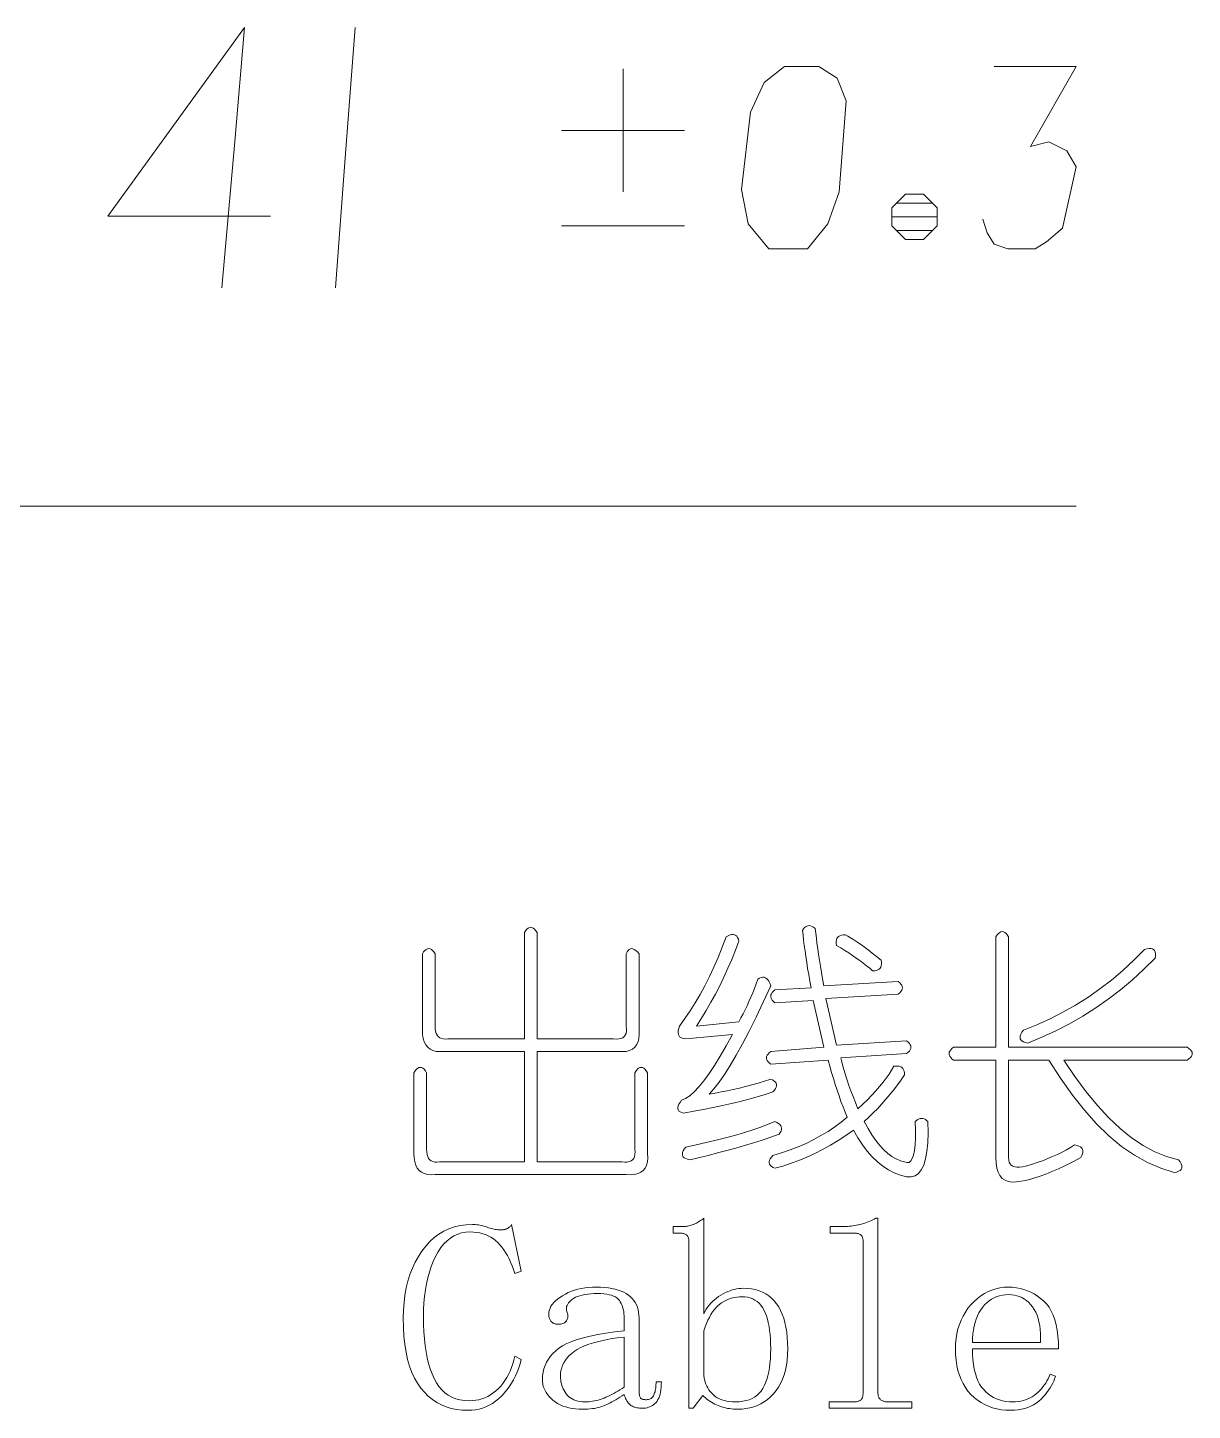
# Model space of a CAD drawing. Extents: x 1 to 297, y 1 to 210.
# Drawn here: x 172.05 to 184.59, y 124.51 to 139.39 of the extents above; entities that cross this region are included whole.
import ezdxf

# ---------------------------------------------------------------- set-up
doc = ezdxf.new("R2010")
doc.units = 0

msp = doc.modelspace()

# ---------------------------------------------------------------- linework, layer by layer
at = {"color": 7, "lineweight": 13}
msp.add_line((156.933, 134.243), (183.337, 134.243), dxfattribs=at)
for points in [[(174.143, 136.593), (174.283, 138.168), (174.388, 139.393), (172.918, 137.363), (174.668, 137.363)], [(175.578, 139.393), (175.473, 137.993), (175.368, 136.593)], [(178.462, 138.948), (178.462, 137.625)], [(182.333, 137.331), (182.382, 137.184), (182.455, 137.062), (182.602, 137.013), (182.896, 137.013), (183.019, 137.086), (183.19, 137.233), (183.337, 137.895), (183.239, 138.066), (183.043, 138.164), (182.847, 138.115), (183.337, 138.973), (182.455, 138.973)], [(177.8, 138.287), (179.123, 138.287)], [(181.402, 137.503), (181.794, 137.503)], [(177.8, 137.258), (179.123, 137.258)], [(181.843, 137.356), (181.353, 137.356)], [(181.402, 137.209), (181.794, 137.209)]]:
    msp.add_lwpolyline(points, dxfattribs=at)
for points in [[(180.446, 137.013), (180.667, 137.282), (180.789, 137.625), (180.863, 138.605), (180.765, 138.85), (180.569, 138.973), (180.201, 138.973), (179.981, 138.801), (179.834, 138.483), (179.736, 137.65), (179.809, 137.282), (180.03, 137.013)], [(181.5, 137.111), (181.696, 137.111), (181.843, 137.258), (181.843, 137.454), (181.696, 137.601), (181.5, 137.601), (181.353, 137.454), (181.353, 137.258)], [(177.537, 129.652), (177.537, 128.509), (178.36, 128.509), (178.39, 128.506), (178.416, 128.507), (178.439, 128.512), (178.458, 128.52), (178.474, 128.532), (178.486, 128.547), (178.494, 128.566), (178.499, 128.589), (178.5, 128.616), (178.497, 128.646), (178.497, 129.423), (178.506, 129.444), (178.517, 129.46), (178.528, 129.471), (178.541, 129.478), (178.554, 129.48), (178.568, 129.478), (178.583, 129.471), (178.599, 129.46), (178.616, 129.444), (178.634, 129.423), (178.634, 128.6), (178.636, 128.553), (178.632, 128.511), (178.623, 128.474), (178.608, 128.443), (178.588, 128.417), (178.563, 128.397), (178.532, 128.383), (178.495, 128.373), (178.453, 128.37), (178.405, 128.372), (177.537, 128.372), (177.537, 127.183), (178.451, 127.183), (178.481, 127.18), (178.508, 127.181), (178.531, 127.186), (178.55, 127.194), (178.565, 127.206), (178.577, 127.221), (178.586, 127.241), (178.59, 127.264), (178.591, 127.29), (178.588, 127.32), (178.588, 128.143), (178.602, 128.164), (178.616, 128.18), (178.629, 128.191), (178.643, 128.198), (178.657, 128.2), (178.671, 128.198), (178.684, 128.191), (178.698, 128.18), (178.712, 128.164), (178.725, 128.143), (178.725, 127.274), (178.727, 127.227), (178.724, 127.185), (178.714, 127.148), (178.7, 127.117), (178.68, 127.092), (178.654, 127.072), (178.623, 127.057), (178.586, 127.048), (178.544, 127.044), (178.497, 127.046), (176.44, 127.046), (176.396, 127.044), (176.357, 127.048), (176.323, 127.057), (176.293, 127.072), (176.268, 127.092), (176.248, 127.117), (176.232, 127.148), (176.22, 127.185), (176.213, 127.227), (176.211, 127.274), (176.211, 128.143), (176.225, 128.164), (176.239, 128.18), (176.252, 128.191), (176.266, 128.198), (176.28, 128.2), (176.293, 128.198), (176.307, 128.191), (176.321, 128.18), (176.335, 128.164), (176.348, 128.143), (176.348, 127.32), (176.35, 127.29), (176.354, 127.264), (176.361, 127.241), (176.37, 127.221), (176.383, 127.206), (176.398, 127.194), (176.415, 127.186), (176.436, 127.181), (176.459, 127.18), (176.485, 127.183), (177.4, 127.183), (177.4, 128.372), (176.531, 128.372), (176.488, 128.37), (176.449, 128.373), (176.415, 128.383), (176.385, 128.397), (176.36, 128.417), (176.339, 128.443), (176.323, 128.474), (176.312, 128.511), (176.305, 128.553), (176.303, 128.6), (176.303, 129.423), (176.316, 129.444), (176.33, 129.46), (176.344, 129.471), (176.357, 129.478), (176.371, 129.48), (176.385, 129.478), (176.399, 129.471), (176.412, 129.46), (176.426, 129.444), (176.44, 129.423), (176.44, 128.646), (176.441, 128.616), (176.445, 128.589), (176.452, 128.566), (176.462, 128.547), (176.474, 128.532), (176.489, 128.52), (176.507, 128.512), (176.527, 128.507), (176.551, 128.506), (176.577, 128.509), (177.4, 128.509), (177.4, 129.652), (177.413, 129.672), (177.427, 129.688), (177.441, 129.7), (177.455, 129.706), (177.468, 129.709), (177.482, 129.706), (177.496, 129.7), (177.509, 129.688), (177.523, 129.672)], [(180.531, 129.697), (180.536, 129.646), (180.542, 129.592), (180.549, 129.536), (180.557, 129.478), (180.565, 129.417), (180.575, 129.355), (180.586, 129.289), (180.597, 129.222), (180.609, 129.152), (180.623, 129.08), (181.423, 129.126), (181.439, 129.112), (181.452, 129.098), (181.461, 129.085), (181.466, 129.071), (181.468, 129.057), (181.466, 129.044), (181.461, 129.03), (181.452, 129.016), (181.439, 129.003), (181.423, 128.989), (180.645, 128.943), (180.76, 128.44), (181.514, 128.486), (181.53, 128.472), (181.543, 128.458), (181.552, 128.445), (181.558, 128.431), (181.56, 128.417), (181.558, 128.404), (181.552, 128.39), (181.543, 128.376), (181.53, 128.363), (181.514, 128.349), (180.805, 128.303), (180.815, 128.261), (180.827, 128.215), (180.841, 128.167), (180.857, 128.117), (180.874, 128.063), (180.893, 128.007), (180.914, 127.948), (180.937, 127.886), (180.962, 127.822), (180.988, 127.755), (181.042, 127.804), (181.092, 127.853), (181.138, 127.901), (181.182, 127.948), (181.223, 127.994), (181.26, 128.04), (181.294, 128.084), (181.325, 128.128), (181.352, 128.17), (181.377, 128.212), (181.399, 128.215), (181.418, 128.215), (181.435, 128.213), (181.45, 128.208), (181.463, 128.2), (181.473, 128.19), (181.481, 128.176), (181.487, 128.16), (181.49, 128.142), (181.491, 128.12), (181.454, 128.066), (181.415, 128.012), (181.375, 127.96), (181.334, 127.908), (181.291, 127.857), (181.247, 127.808), (181.202, 127.759), (181.155, 127.711), (181.106, 127.664), (181.057, 127.617), (181.098, 127.543), (181.14, 127.476), (181.182, 127.415), (181.225, 127.361), (181.268, 127.314), (181.312, 127.274), (181.356, 127.241), (181.401, 127.215), (181.446, 127.196), (181.491, 127.183), (181.517, 127.175), (181.54, 127.178), (181.559, 127.193), (181.575, 127.22), (181.588, 127.257), (181.598, 127.307), (181.605, 127.367), (181.608, 127.439), (181.608, 127.522), (181.605, 127.617), (181.619, 127.63), (181.633, 127.639), (181.647, 127.646), (181.66, 127.65), (181.674, 127.652), (181.688, 127.65), (181.701, 127.646), (181.715, 127.639), (181.729, 127.63), (181.743, 127.617), (181.744, 127.496), (181.741, 127.389), (181.732, 127.295), (181.717, 127.215), (181.697, 127.149), (181.671, 127.096), (181.64, 127.057), (181.604, 127.032), (181.562, 127.021), (181.514, 127.023), (181.447, 127.04), (181.381, 127.065), (181.319, 127.097), (181.258, 127.136), (181.2, 127.183), (181.144, 127.237), (181.09, 127.298), (181.039, 127.367), (180.989, 127.443), (180.943, 127.526), (180.86, 127.468), (180.777, 127.414), (180.694, 127.364), (180.61, 127.317), (180.525, 127.274), (180.441, 127.235), (180.355, 127.2), (180.27, 127.168), (180.183, 127.139), (180.097, 127.115), (180.076, 127.124), (180.059, 127.135), (180.047, 127.146), (180.038, 127.158), (180.034, 127.172), (180.034, 127.186), (180.038, 127.201), (180.046, 127.217), (180.058, 127.234), (180.074, 127.252), (180.168, 127.28), (180.26, 127.312), (180.348, 127.346), (180.432, 127.383), (180.514, 127.423), (180.592, 127.466), (180.668, 127.511), (180.74, 127.559), (180.808, 127.61), (180.874, 127.663), (180.851, 127.719), (180.829, 127.776), (180.807, 127.834), (180.786, 127.893), (180.765, 127.954), (180.745, 128.017), (180.725, 128.081), (180.706, 128.146), (180.687, 128.212), (180.668, 128.28), (180.051, 128.234), (180.035, 128.248), (180.022, 128.262), (180.013, 128.276), (180.007, 128.289), (180.005, 128.303), (180.007, 128.317), (180.013, 128.331), (180.022, 128.344), (180.035, 128.358), (180.051, 128.372), (180.623, 128.417), (180.508, 128.92), (180.097, 128.897), (180.08, 128.911), (180.068, 128.925), (180.058, 128.939), (180.053, 128.952), (180.051, 128.966), (180.053, 128.98), (180.058, 128.993), (180.068, 129.007), (180.08, 129.021), (180.097, 129.035), (180.485, 129.057), (180.472, 129.129), (180.46, 129.199), (180.448, 129.266), (180.438, 129.332), (180.428, 129.395), (180.42, 129.455), (180.412, 129.513), (180.405, 129.569), (180.399, 129.623), (180.394, 129.674), (180.404, 129.691), (180.414, 129.705), (180.426, 129.715), (180.438, 129.722), (180.451, 129.726), (180.465, 129.727), (180.48, 129.724), (180.496, 129.718), (180.513, 129.709)], [(182.611, 129.606), (182.611, 128.417), (184.531, 128.417), (184.552, 128.404), (184.568, 128.39), (184.579, 128.376), (184.586, 128.363), (184.588, 128.349), (184.586, 128.335), (184.579, 128.321), (184.568, 128.308), (184.552, 128.294), (184.531, 128.28), (183.205, 128.28), (183.325, 128.101), (183.445, 127.937), (183.566, 127.79), (183.688, 127.659), (183.811, 127.543), (183.935, 127.444), (184.06, 127.36), (184.186, 127.293), (184.312, 127.241), (184.44, 127.206), (184.456, 127.184), (184.467, 127.164), (184.474, 127.146), (184.476, 127.129), (184.474, 127.115), (184.467, 127.102), (184.456, 127.091), (184.44, 127.082), (184.419, 127.074), (184.394, 127.069), (184.249, 127.114), (184.106, 127.176), (183.965, 127.255), (183.827, 127.35), (183.691, 127.463), (183.557, 127.593), (183.426, 127.739), (183.297, 127.903), (183.17, 128.083), (183.045, 128.28), (182.611, 128.28), (182.611, 127.229), (182.613, 127.203), (182.618, 127.181), (182.628, 127.163), (182.64, 127.148), (182.657, 127.137), (182.677, 127.13), (182.701, 127.126), (182.728, 127.126), (182.759, 127.13), (182.794, 127.137), (182.857, 127.156), (182.917, 127.176), (182.976, 127.196), (183.032, 127.218), (183.085, 127.24), (183.137, 127.264), (183.186, 127.288), (183.233, 127.313), (183.277, 127.339), (183.32, 127.366), (183.345, 127.36), (183.366, 127.353), (183.383, 127.344), (183.396, 127.333), (183.405, 127.32), (183.41, 127.306), (183.411, 127.289), (183.407, 127.271), (183.4, 127.251), (183.388, 127.229), (183.304, 127.185), (183.224, 127.146), (183.148, 127.11), (183.077, 127.079), (183.011, 127.052), (182.949, 127.029), (182.892, 127.01), (182.84, 126.995), (182.792, 126.984), (182.748, 126.977), (182.696, 126.968), (182.65, 126.965), (182.608, 126.971), (182.573, 126.985), (182.543, 127.006), (182.518, 127.035), (182.499, 127.072), (182.485, 127.116), (182.477, 127.169), (182.474, 127.229), (182.474, 128.28), (182.017, 128.28), (182, 128.294), (181.988, 128.308), (181.978, 128.321), (181.973, 128.335), (181.971, 128.349), (181.973, 128.363), (181.978, 128.376), (181.988, 128.39), (182, 128.404), (182.017, 128.417), (182.474, 128.417), (182.474, 129.606), (182.488, 129.626), (182.501, 129.643), (182.515, 129.654), (182.529, 129.661), (182.543, 129.663), (182.556, 129.661), (182.57, 129.654), (182.584, 129.643), (182.597, 129.626)], [(179.571, 129.606), (179.593, 129.618), (179.613, 129.626), (179.631, 129.631), (179.648, 129.632), (179.663, 129.629), (179.675, 129.622), (179.686, 129.612), (179.695, 129.599), (179.703, 129.581), (179.708, 129.56), (179.671, 129.461), (179.631, 129.363), (179.59, 129.267), (179.547, 129.173), (179.503, 129.08), (179.456, 128.99), (179.407, 128.901), (179.357, 128.814), (179.305, 128.729), (179.251, 128.646), (179.708, 128.692), (179.731, 128.733), (179.753, 128.776), (179.775, 128.819), (179.796, 128.864), (179.817, 128.909), (179.837, 128.955), (179.857, 129.002), (179.876, 129.05), (179.895, 129.099), (179.914, 129.149), (179.932, 129.16), (179.949, 129.168), (179.965, 129.171), (179.98, 129.171), (179.994, 129.166), (180.007, 129.157), (180.02, 129.144), (180.031, 129.127), (180.042, 129.106), (180.051, 129.08), (179.97, 128.904), (179.893, 128.741), (179.819, 128.591), (179.748, 128.455), (179.68, 128.332), (179.615, 128.222), (179.554, 128.125), (179.495, 128.042), (179.44, 127.971), (179.388, 127.914), (179.452, 127.924), (179.517, 127.936), (179.582, 127.948), (179.648, 127.962), (179.714, 127.977), (179.781, 127.994), (179.847, 128.012), (179.915, 128.032), (179.983, 128.052), (180.051, 128.075), (180.072, 128.065), (180.089, 128.054), (180.101, 128.043), (180.11, 128.031), (180.114, 128.017), (180.114, 128.003), (180.11, 127.988), (180.102, 127.972), (180.09, 127.955), (180.074, 127.937), (179.99, 127.91), (179.904, 127.884), (179.815, 127.859), (179.723, 127.835), (179.628, 127.812), (179.531, 127.789), (179.431, 127.768), (179.328, 127.747), (179.222, 127.728), (179.114, 127.709), (179.093, 127.714), (179.077, 127.722), (179.064, 127.731), (179.055, 127.742), (179.051, 127.755), (179.051, 127.769), (179.055, 127.786), (179.063, 127.804), (179.075, 127.824), (179.091, 127.846), (179.134, 127.865), (179.179, 127.896), (179.227, 127.938), (179.278, 127.992), (179.331, 128.057), (179.387, 128.134), (179.446, 128.222), (179.508, 128.321), (179.573, 128.432), (179.64, 128.555), (179.137, 128.509), (179.116, 128.51), (179.098, 128.514), (179.083, 128.521), (179.071, 128.531), (179.063, 128.543), (179.057, 128.558), (179.055, 128.576), (179.056, 128.597), (179.061, 128.62), (179.068, 128.646), (179.127, 128.725), (179.183, 128.809), (179.238, 128.896), (179.291, 128.986), (179.343, 129.08), (179.392, 129.178), (179.439, 129.28), (179.485, 129.385), (179.529, 129.493)], [(180.851, 129.629), (180.88, 129.614), (180.911, 129.596), (180.944, 129.575), (180.979, 129.552), (181.017, 129.526), (181.057, 129.497), (181.099, 129.466), (181.144, 129.431), (181.191, 129.394), (181.24, 129.355), (181.243, 129.333), (181.243, 129.313), (181.241, 129.296), (181.236, 129.281), (181.228, 129.269), (181.218, 129.258), (181.204, 129.251), (181.189, 129.245), (181.17, 129.241), (181.148, 129.24), (181.116, 129.268), (181.082, 129.295), (181.046, 129.322), (181.009, 129.35), (180.971, 129.377), (180.932, 129.405), (180.891, 129.432), (180.848, 129.46), (180.805, 129.487), (180.76, 129.514), (180.757, 129.536), (180.756, 129.556), (180.758, 129.573), (180.763, 129.588), (180.771, 129.6), (180.782, 129.611), (180.795, 129.618), (180.811, 129.624), (180.83, 129.628)], [(184.074, 129.469), (184.1, 129.476), (184.122, 129.48), (184.142, 129.48), (184.158, 129.476), (184.171, 129.469), (184.181, 129.458), (184.188, 129.443), (184.191, 129.425), (184.191, 129.403), (184.188, 129.377), (184.068, 129.257), (183.943, 129.143), (183.815, 129.036), (183.684, 128.935), (183.548, 128.84), (183.409, 128.752), (183.267, 128.67), (183.12, 128.595), (182.97, 128.526), (182.817, 128.463), (182.792, 128.469), (182.771, 128.476), (182.755, 128.485), (182.744, 128.496), (182.737, 128.509), (182.735, 128.523), (182.737, 128.54), (182.744, 128.558), (182.755, 128.578), (182.771, 128.6), (182.916, 128.658), (183.057, 128.723), (183.196, 128.794), (183.331, 128.871), (183.463, 128.954), (183.591, 129.045), (183.717, 129.141), (183.839, 129.244), (183.958, 129.353)], [(180.097, 127.617), (180.118, 127.608), (180.135, 127.597), (180.149, 127.586), (180.159, 127.573), (180.165, 127.56), (180.168, 127.546), (180.167, 127.531), (180.163, 127.515), (180.154, 127.498), (180.143, 127.48), (180.051, 127.449), (179.958, 127.418), (179.864, 127.388), (179.77, 127.36), (179.674, 127.332), (179.578, 127.305), (179.48, 127.279), (179.382, 127.253), (179.283, 127.229), (179.183, 127.206), (179.157, 127.211), (179.137, 127.219), (179.121, 127.228), (179.109, 127.239), (179.103, 127.252), (179.1, 127.266), (179.103, 127.283), (179.109, 127.301), (179.121, 127.321), (179.137, 127.343), (179.249, 127.366), (179.358, 127.391), (179.463, 127.416), (179.565, 127.442), (179.663, 127.469), (179.757, 127.497), (179.847, 127.525), (179.934, 127.555), (180.017, 127.586)], [(179.331, 125.549), (179.343, 125.573), (179.357, 125.597), (179.372, 125.62), (179.388, 125.641), (179.405, 125.662), (179.424, 125.681), (179.445, 125.7), (179.466, 125.717), (179.49, 125.733), (179.514, 125.749), (179.539, 125.763), (179.564, 125.776), (179.588, 125.787), (179.613, 125.796), (179.637, 125.805), (179.661, 125.811), (179.684, 125.816), (179.708, 125.82), (179.731, 125.822), (179.754, 125.823), (179.801, 125.821), (179.845, 125.816), (179.887, 125.808), (179.927, 125.797), (179.964, 125.782), (179.999, 125.763), (180.031, 125.742), (180.061, 125.717), (180.089, 125.689), (180.114, 125.657), (180.137, 125.623), (180.157, 125.585), (180.175, 125.544), (180.191, 125.5), (180.204, 125.453), (180.215, 125.403), (180.223, 125.35), (180.229, 125.293), (180.233, 125.234), (180.234, 125.172), (180.232, 125.109), (180.228, 125.05), (180.22, 124.994), (180.209, 124.94), (180.195, 124.89), (180.178, 124.843), (180.158, 124.799), (180.135, 124.758), (180.109, 124.721), (180.08, 124.686), (180.048, 124.654), (180.015, 124.626), (179.98, 124.601), (179.944, 124.58), (179.907, 124.562), (179.868, 124.547), (179.827, 124.535), (179.785, 124.527), (179.742, 124.522), (179.697, 124.52), (179.674, 124.521), (179.652, 124.522), (179.63, 124.524), (179.608, 124.527), (179.587, 124.53), (179.566, 124.535), (179.545, 124.54), (179.525, 124.546), (179.505, 124.553), (179.485, 124.56), (179.466, 124.569), (179.448, 124.577), (179.43, 124.587), (179.412, 124.597), (179.395, 124.607), (179.379, 124.618), (179.363, 124.63), (179.348, 124.643), (179.334, 124.655), (179.32, 124.669), (179.217, 124.532), (179.171, 124.532), (179.171, 126.326), (179.171, 126.335), (179.17, 126.343), (179.169, 126.351), (179.167, 126.359), (179.165, 126.366), (179.163, 126.373), (179.16, 126.379), (179.157, 126.384), (179.153, 126.39), (179.148, 126.395), (179.143, 126.399), (179.138, 126.403), (179.131, 126.406), (179.124, 126.409), (179.117, 126.412), (179.109, 126.414), (179.099, 126.415), (179.09, 126.416), (179.079, 126.417), (179.068, 126.417), (179, 126.417), (179, 126.486), (179.103, 126.486), (179.114, 126.486), (179.125, 126.487), (179.137, 126.488), (179.148, 126.49), (179.16, 126.492), (179.171, 126.494), (179.183, 126.497), (179.194, 126.501), (179.205, 126.504), (179.217, 126.509), (179.228, 126.514), (179.24, 126.519), (179.251, 126.525), (179.263, 126.531), (179.274, 126.537), (179.285, 126.544), (179.297, 126.552), (179.308, 126.56), (179.32, 126.568), (179.331, 126.577)], [(180.817, 126.486), (180.837, 126.486), (180.858, 126.487), (180.878, 126.488), (180.897, 126.49), (180.917, 126.492), (180.936, 126.494), (180.955, 126.497), (180.974, 126.501), (180.993, 126.504), (181.011, 126.509), (181.029, 126.514), (181.047, 126.519), (181.065, 126.525), (181.082, 126.531), (181.1, 126.537), (181.117, 126.544), (181.134, 126.552), (181.15, 126.56), (181.166, 126.568), (181.183, 126.577), (181.205, 126.577), (181.205, 124.692), (181.206, 124.683), (181.207, 124.674), (181.208, 124.666), (181.21, 124.659), (181.213, 124.652), (181.216, 124.645), (181.219, 124.639), (181.224, 124.633), (181.229, 124.628), (181.234, 124.623), (181.24, 124.619), (181.246, 124.615), (181.253, 124.611), (181.26, 124.608), (181.267, 124.606), (181.274, 124.604), (181.282, 124.602), (181.291, 124.601), (181.299, 124.6), (181.308, 124.6), (181.571, 124.6), (181.571, 124.532), (180.68, 124.532), (180.68, 124.6), (180.943, 124.6), (180.954, 124.6), (180.964, 124.601), (180.974, 124.602), (180.983, 124.604), (180.991, 124.606), (180.999, 124.608), (181.006, 124.611), (181.012, 124.615), (181.018, 124.619), (181.023, 124.623), (181.027, 124.628), (181.031, 124.633), (181.034, 124.639), (181.037, 124.645), (181.04, 124.652), (181.042, 124.659), (181.043, 124.666), (181.044, 124.674), (181.045, 124.683), (181.045, 124.692), (181.045, 126.326), (181.045, 126.335), (181.045, 126.343), (181.043, 126.351), (181.042, 126.359), (181.04, 126.366), (181.037, 126.373), (181.034, 126.379), (181.031, 126.384), (181.027, 126.39), (181.023, 126.395), (181.018, 126.399), (181.012, 126.403), (181.006, 126.406), (180.999, 126.409), (180.991, 126.412), (180.983, 126.414), (180.974, 126.415), (180.964, 126.416), (180.954, 126.417), (180.943, 126.417), (180.691, 126.417), (180.691, 126.486)], [(176.794, 124.509), (176.731, 124.511), (176.671, 124.518), (176.614, 124.53), (176.559, 124.547), (176.507, 124.569), (176.457, 124.595), (176.41, 124.626), (176.366, 124.662), (176.324, 124.703), (176.285, 124.749), (176.25, 124.8), (176.218, 124.856), (176.189, 124.917), (176.165, 124.985), (176.144, 125.057), (176.127, 125.136), (176.114, 125.219), (176.104, 125.308), (176.099, 125.403), (176.097, 125.503), (176.099, 125.588), (176.105, 125.671), (176.115, 125.75), (176.129, 125.827), (176.147, 125.9), (176.169, 125.971), (176.195, 126.038), (176.225, 126.103), (176.259, 126.164), (176.297, 126.223), (176.338, 126.277), (176.383, 126.326), (176.43, 126.369), (176.48, 126.406), (176.533, 126.437), (176.588, 126.463), (176.647, 126.483), (176.708, 126.497), (176.773, 126.506), (176.84, 126.509), (176.856, 126.508), (176.872, 126.508), (176.888, 126.506), (176.904, 126.504), (176.92, 126.502), (176.936, 126.499), (176.952, 126.495), (176.968, 126.491), (176.984, 126.486), (177, 126.48), (177.015, 126.475), (177.031, 126.47), (177.046, 126.466), (177.06, 126.462), (177.074, 126.459), (177.087, 126.456), (177.101, 126.454), (177.113, 126.453), (177.125, 126.452), (177.137, 126.452), (177.146, 126.452), (177.154, 126.452), (177.163, 126.453), (177.171, 126.453), (177.178, 126.455), (177.186, 126.456), (177.192, 126.457), (177.199, 126.459), (177.205, 126.461), (177.211, 126.463), (177.217, 126.466), (177.222, 126.469), (177.228, 126.472), (177.233, 126.476), (177.238, 126.48), (177.243, 126.485), (177.248, 126.49), (177.253, 126.496), (177.258, 126.502), (177.263, 126.509), (177.365, 126.006), (177.297, 125.983), (177.283, 126.025), (177.268, 126.066), (177.252, 126.104), (177.235, 126.14), (177.217, 126.174), (177.198, 126.207), (177.178, 126.237), (177.158, 126.265), (177.136, 126.291), (177.114, 126.315), (177.09, 126.336), (177.066, 126.356), (177.039, 126.373), (177.012, 126.388), (176.983, 126.4), (176.952, 126.41), (176.92, 126.419), (176.887, 126.424), (176.853, 126.428), (176.817, 126.429), (176.77, 126.426), (176.725, 126.418), (176.683, 126.405), (176.642, 126.387), (176.604, 126.363), (176.568, 126.334), (176.534, 126.3), (176.502, 126.261), (176.473, 126.216), (176.445, 126.166), (176.42, 126.112), (176.398, 126.056), (176.378, 125.997), (176.361, 125.936), (176.347, 125.872), (176.335, 125.805), (176.326, 125.736), (176.319, 125.665), (176.315, 125.591), (176.314, 125.515), (176.315, 125.432), (176.319, 125.353), (176.324, 125.277), (176.332, 125.205), (176.343, 125.137), (176.355, 125.073), (176.37, 125.012), (176.387, 124.955), (176.407, 124.901), (176.428, 124.852), (176.453, 124.806), (176.48, 124.765), (176.51, 124.729), (176.543, 124.698), (176.58, 124.672), (176.619, 124.65), (176.661, 124.633), (176.706, 124.621), (176.754, 124.614), (176.805, 124.612), (176.841, 124.613), (176.876, 124.617), (176.911, 124.623), (176.943, 124.633), (176.975, 124.645), (177.006, 124.659), (177.036, 124.676), (177.065, 124.696), (177.093, 124.718), (177.12, 124.743), (177.145, 124.77), (177.169, 124.799), (177.191, 124.83), (177.211, 124.862), (177.23, 124.896), (177.247, 124.932), (177.262, 124.969), (177.275, 125.008), (177.287, 125.049), (177.297, 125.092), (177.365, 125.057), (177.353, 125.01), (177.339, 124.965), (177.322, 124.921), (177.304, 124.879), (177.284, 124.839), (177.262, 124.8), (177.238, 124.763), (177.212, 124.728), (177.184, 124.695), (177.154, 124.663), (177.123, 124.634), (177.09, 124.608), (177.057, 124.584), (177.022, 124.564), (176.987, 124.547), (176.95, 124.533), (176.913, 124.523), (176.874, 124.515), (176.835, 124.51)], [(178.028, 124.52), (177.988, 124.521), (177.95, 124.524), (177.913, 124.529), (177.878, 124.536), (177.845, 124.545), (177.814, 124.555), (177.785, 124.568), (177.758, 124.582), (177.732, 124.599), (177.708, 124.617), (177.687, 124.637), (177.667, 124.657), (177.65, 124.678), (177.635, 124.7), (177.623, 124.722), (177.612, 124.744), (177.604, 124.767), (177.599, 124.791), (177.595, 124.815), (177.594, 124.84), (177.596, 124.881), (177.601, 124.92), (177.61, 124.957), (177.622, 124.993), (177.638, 125.027), (177.658, 125.06), (177.681, 125.092), (177.707, 125.122), (177.737, 125.15), (177.771, 125.177), (177.81, 125.203), (177.856, 125.227), (177.909, 125.25), (177.969, 125.271), (178.035, 125.29), (178.109, 125.308), (178.19, 125.325), (178.278, 125.34), (178.372, 125.354), (178.474, 125.366), (178.474, 125.503), (178.473, 125.526), (178.472, 125.547), (178.469, 125.568), (178.466, 125.588), (178.461, 125.607), (178.455, 125.626), (178.449, 125.643), (178.441, 125.66), (178.432, 125.676), (178.423, 125.692), (178.411, 125.706), (178.397, 125.718), (178.38, 125.73), (178.36, 125.739), (178.338, 125.747), (178.314, 125.754), (178.286, 125.759), (178.256, 125.763), (178.224, 125.765), (178.188, 125.766), (178.151, 125.765), (178.115, 125.763), (178.082, 125.76), (178.051, 125.756), (178.023, 125.75), (177.996, 125.743), (177.972, 125.735), (177.951, 125.726), (177.931, 125.715), (177.914, 125.703), (177.899, 125.69), (177.886, 125.678), (177.875, 125.665), (177.866, 125.652), (177.86, 125.639), (177.855, 125.626), (177.852, 125.612), (177.852, 125.599), (177.853, 125.585), (177.857, 125.572), (177.861, 125.562), (177.864, 125.553), (177.866, 125.544), (177.868, 125.535), (177.868, 125.526), (177.868, 125.517), (177.866, 125.508), (177.864, 125.499), (177.861, 125.489), (177.857, 125.48), (177.852, 125.472), (177.846, 125.464), (177.839, 125.457), (177.831, 125.451), (177.823, 125.446), (177.813, 125.442), (177.802, 125.439), (177.791, 125.436), (177.779, 125.435), (177.765, 125.435), (177.756, 125.435), (177.748, 125.436), (177.74, 125.437), (177.732, 125.439), (177.724, 125.442), (177.717, 125.445), (177.71, 125.449), (177.703, 125.453), (177.697, 125.458), (177.691, 125.463), (177.686, 125.469), (177.681, 125.476), (177.677, 125.483), (177.673, 125.491), (177.67, 125.499), (177.667, 125.508), (177.665, 125.517), (177.664, 125.527), (177.663, 125.538), (177.663, 125.549), (177.664, 125.569), (177.669, 125.589), (177.676, 125.609), (177.686, 125.629), (177.7, 125.649), (177.716, 125.668), (177.735, 125.687), (177.758, 125.706), (177.783, 125.725), (177.811, 125.743), (177.842, 125.76), (177.873, 125.776), (177.906, 125.79), (177.941, 125.802), (177.977, 125.812), (178.014, 125.82), (178.053, 125.826), (178.093, 125.831), (178.134, 125.834), (178.177, 125.835), (178.221, 125.834), (178.264, 125.831), (178.304, 125.827), (178.341, 125.821), (178.377, 125.813), (178.41, 125.804), (178.441, 125.793), (178.469, 125.78), (178.496, 125.765), (178.52, 125.749), (178.541, 125.731), (178.561, 125.712), (178.578, 125.691), (178.593, 125.668), (178.605, 125.645), (178.616, 125.619), (178.624, 125.592), (178.629, 125.564), (178.633, 125.534), (178.634, 125.503), (178.634, 124.749), (178.634, 124.731), (178.635, 124.715), (178.636, 124.701), (178.637, 124.688), (178.638, 124.676), (178.64, 124.666), (178.642, 124.657), (178.645, 124.65), (178.648, 124.644), (178.651, 124.64), (178.655, 124.637), (178.659, 124.634), (178.664, 124.631), (178.669, 124.629), (178.675, 124.627), (178.682, 124.626), (178.689, 124.625), (178.697, 124.624), (178.705, 124.623), (178.714, 124.623), (178.725, 124.624), (178.735, 124.625), (178.745, 124.628), (178.754, 124.631), (178.763, 124.636), (178.77, 124.642), (178.777, 124.648), (178.783, 124.656), (178.789, 124.665), (178.794, 124.674), (178.798, 124.685), (178.802, 124.697), (178.806, 124.709), (178.809, 124.722), (178.811, 124.736), (178.813, 124.751), (178.815, 124.766), (178.816, 124.782), (178.817, 124.799), (178.817, 124.817), (178.874, 124.817), (178.873, 124.786), (178.872, 124.757), (178.869, 124.73), (178.865, 124.705), (178.86, 124.682), (178.853, 124.66), (178.846, 124.641), (178.837, 124.624), (178.828, 124.608), (178.817, 124.595), (178.805, 124.583), (178.793, 124.572), (178.779, 124.562), (178.766, 124.554), (178.751, 124.547), (178.736, 124.542), (178.72, 124.537), (178.703, 124.534), (178.686, 124.532), (178.668, 124.532), (178.653, 124.532), (178.638, 124.533), (178.623, 124.535), (178.61, 124.537), (178.597, 124.54), (178.585, 124.544), (178.573, 124.548), (178.562, 124.554), (178.552, 124.559), (178.543, 124.566), (178.534, 124.573), (178.525, 124.581), (178.517, 124.591), (178.51, 124.601), (178.503, 124.612), (178.496, 124.624), (178.49, 124.636), (178.484, 124.65), (178.479, 124.665), (178.474, 124.68), (178.451, 124.665), (178.429, 124.65), (178.407, 124.636), (178.385, 124.623), (178.364, 124.61), (178.343, 124.599), (178.322, 124.588), (178.302, 124.578), (178.282, 124.569), (178.263, 124.56), (178.243, 124.553), (178.222, 124.546), (178.201, 124.54), (178.178, 124.535), (178.155, 124.53), (178.132, 124.527), (178.107, 124.524), (178.082, 124.522), (178.055, 124.521)], [(182.223, 125.172), (182.224, 125.112), (182.227, 125.055), (182.233, 125.002), (182.242, 124.953), (182.253, 124.907), (182.266, 124.865), (182.281, 124.826), (182.299, 124.791), (182.32, 124.76), (182.343, 124.732), (182.367, 124.707), (182.394, 124.684), (182.421, 124.665), (182.45, 124.648), (182.481, 124.633), (182.513, 124.621), (182.547, 124.612), (182.582, 124.605), (182.619, 124.602), (182.657, 124.6), (182.686, 124.601), (182.714, 124.604), (182.742, 124.608), (182.768, 124.614), (182.794, 124.622), (182.819, 124.631), (182.842, 124.642), (182.865, 124.655), (182.887, 124.67), (182.908, 124.686), (182.928, 124.703), (182.947, 124.722), (182.965, 124.741), (182.981, 124.761), (182.997, 124.782), (183.011, 124.803), (183.024, 124.826), (183.036, 124.849), (183.047, 124.873), (183.057, 124.897), (183.114, 124.875), (183.106, 124.849), (183.097, 124.824), (183.086, 124.8), (183.073, 124.775), (183.058, 124.75), (183.042, 124.726), (183.024, 124.701), (183.004, 124.677), (182.983, 124.653), (182.96, 124.629), (182.935, 124.606), (182.908, 124.586), (182.88, 124.568), (182.85, 124.552), (182.818, 124.539), (182.785, 124.528), (182.75, 124.52), (182.713, 124.514), (182.674, 124.51), (182.634, 124.509), (182.582, 124.511), (182.533, 124.516), (182.485, 124.524), (182.439, 124.536), (182.395, 124.552), (182.354, 124.571), (182.314, 124.593), (182.276, 124.618), (182.24, 124.648), (182.205, 124.68), (182.174, 124.716), (182.146, 124.755), (182.121, 124.796), (182.099, 124.841), (182.081, 124.889), (182.066, 124.939), (182.055, 124.993), (182.046, 125.05), (182.041, 125.109), (182.04, 125.172), (182.041, 125.228), (182.046, 125.282), (182.055, 125.334), (182.066, 125.385), (182.081, 125.433), (182.099, 125.48), (182.121, 125.524), (182.146, 125.567), (182.174, 125.607), (182.205, 125.646), (182.239, 125.682), (182.275, 125.714), (182.312, 125.742), (182.35, 125.767), (182.39, 125.787), (182.431, 125.804), (182.474, 125.818), (182.518, 125.827), (182.564, 125.833), (182.611, 125.835), (182.654, 125.833), (182.696, 125.829), (182.736, 125.821), (182.776, 125.811), (182.814, 125.797), (182.851, 125.781), (182.887, 125.762), (182.922, 125.739), (182.956, 125.714), (182.988, 125.686), (183.019, 125.654), (183.046, 125.618), (183.07, 125.577), (183.091, 125.532), (183.108, 125.483), (183.123, 125.429), (183.134, 125.372), (183.142, 125.309), (183.147, 125.243), (183.148, 125.172)], [(179.331, 124.909), (179.332, 124.884), (179.335, 124.86), (179.339, 124.836), (179.345, 124.814), (179.353, 124.792), (179.362, 124.77), (179.373, 124.75), (179.386, 124.73), (179.401, 124.71), (179.417, 124.692), (179.435, 124.674), (179.455, 124.659), (179.476, 124.645), (179.499, 124.633), (179.524, 124.623), (179.551, 124.615), (179.579, 124.608), (179.609, 124.604), (179.641, 124.601), (179.674, 124.6), (179.714, 124.602), (179.751, 124.606), (179.787, 124.613), (179.819, 124.623), (179.85, 124.636), (179.878, 124.652), (179.903, 124.67), (179.926, 124.692), (179.947, 124.716), (179.965, 124.743), (179.982, 124.773), (179.996, 124.806), (180.009, 124.842), (180.02, 124.88), (180.03, 124.922), (180.037, 124.966), (180.043, 125.013), (180.048, 125.063), (180.05, 125.116), (180.051, 125.172), (180.05, 125.225), (180.048, 125.276), (180.044, 125.324), (180.039, 125.37), (180.033, 125.413), (180.024, 125.453), (180.015, 125.491), (180.004, 125.526), (179.991, 125.559), (179.977, 125.589), (179.961, 125.616), (179.944, 125.64), (179.925, 125.662), (179.904, 125.68), (179.881, 125.696), (179.857, 125.709), (179.831, 125.719), (179.803, 125.726), (179.774, 125.73), (179.743, 125.732), (179.715, 125.731), (179.689, 125.728), (179.663, 125.724), (179.638, 125.719), (179.614, 125.712), (179.59, 125.703), (179.567, 125.692), (179.545, 125.68), (179.523, 125.667), (179.503, 125.652), (179.482, 125.634), (179.463, 125.615), (179.444, 125.592), (179.426, 125.568), (179.408, 125.54), (179.391, 125.51), (179.375, 125.478), (179.36, 125.443), (179.345, 125.406), (179.331, 125.366)], [(182.954, 125.24), (182.955, 125.289), (182.954, 125.336), (182.951, 125.38), (182.946, 125.422), (182.938, 125.462), (182.929, 125.499), (182.917, 125.533), (182.903, 125.566), (182.887, 125.596), (182.868, 125.623), (182.848, 125.648), (182.827, 125.67), (182.804, 125.69), (182.781, 125.707), (182.755, 125.722), (182.729, 125.733), (182.701, 125.743), (182.673, 125.749), (182.643, 125.753), (182.611, 125.755), (182.577, 125.753), (182.545, 125.749), (182.514, 125.742), (182.484, 125.733), (182.455, 125.72), (182.428, 125.705), (182.402, 125.687), (182.377, 125.667), (182.353, 125.643), (182.331, 125.617), (182.311, 125.589), (182.292, 125.558), (182.276, 125.526), (182.262, 125.491), (182.25, 125.455), (182.24, 125.416), (182.232, 125.375), (182.227, 125.332), (182.224, 125.287), (182.223, 125.24)], [(177.788, 124.875), (177.789, 124.854), (177.791, 124.834), (177.794, 124.814), (177.798, 124.795), (177.804, 124.776), (177.811, 124.757), (177.819, 124.739), (177.829, 124.721), (177.839, 124.703), (177.851, 124.686), (177.864, 124.67), (177.879, 124.655), (177.896, 124.642), (177.913, 124.631), (177.933, 124.622), (177.953, 124.614), (177.976, 124.608), (177.999, 124.604), (178.024, 124.601), (178.051, 124.6), (178.072, 124.601), (178.092, 124.602), (178.113, 124.604), (178.133, 124.607), (178.154, 124.61), (178.175, 124.615), (178.195, 124.62), (178.216, 124.626), (178.236, 124.633), (178.257, 124.64), (178.278, 124.649), (178.298, 124.658), (178.32, 124.668), (178.341, 124.679), (178.363, 124.69), (178.384, 124.703), (178.406, 124.716), (178.429, 124.73), (178.451, 124.745), (178.474, 124.76), (178.474, 125.297), (178.399, 125.288), (178.328, 125.277), (178.262, 125.264), (178.202, 125.251), (178.145, 125.236), (178.094, 125.22), (178.048, 125.203), (178.006, 125.184), (177.969, 125.164), (177.937, 125.143), (177.909, 125.121), (177.883, 125.098), (177.861, 125.073), (177.842, 125.048), (177.825, 125.022), (177.812, 124.994), (177.802, 124.966), (177.794, 124.936), (177.79, 124.906)]]:
    msp.add_lwpolyline(points, close=True, dxfattribs=at)

doc.saveas('drawing.dxf')
